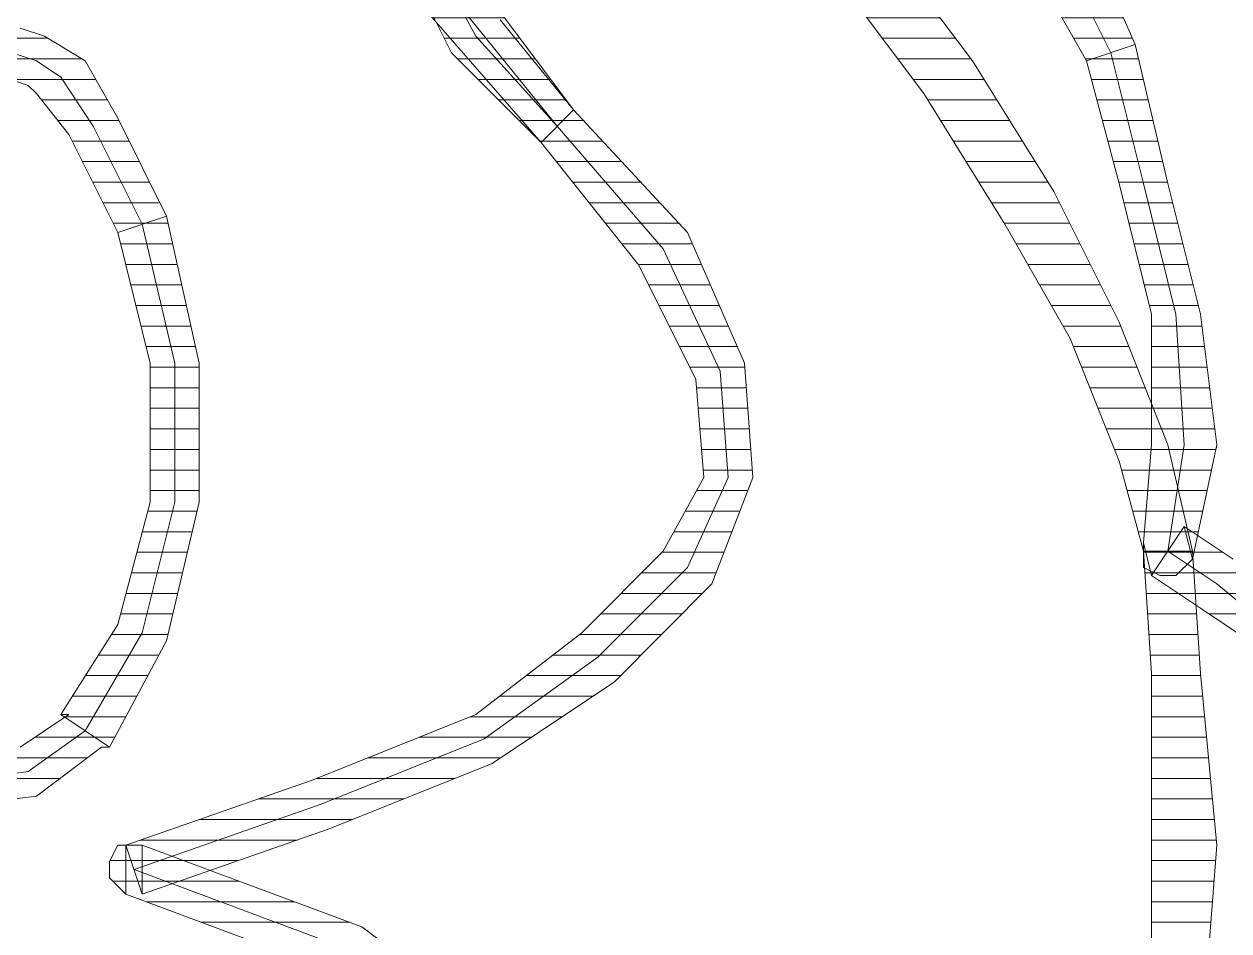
# Model space of a CAD drawing. Header units: centimetres. Extents: x 54005 to 61405, y 90310 to 94744.
# Drawn here: x 56853.45 to 56860.77, y 91944.67 to 91950.18 of the extents above; entities that cross this region are included whole.
import ezdxf

# ---------------------------------------------------------------- set-up
doc = ezdxf.new("R2010")
doc.units = ezdxf.units.CM
doc.header["$LTSCALE"] = 25
doc.layers.get('0').update_dxf_attribs({"lineweight": 0})
doc.layers.add('ÖLCULENDIRME', color=115, linetype='Continuous', lineweight=5)
pattern_1 = [(360, (-5108.51305, -673.59423), (1e-16, 0.125), [25])]

# ---------------------------------------------------------------- blocks, each defined once
blk = doc.blocks.new('by')
at = {"ltscale": 30}
h = blk.add_hatch(dxfattribs=at)
h.set_pattern_fill('DC_LINES', color=256, scale=0.1, style=0)
h.set_pattern_definition(pattern_1)
edge = h.paths.add_edge_path(flags=0)
edge.add_line((6394.6198, 2229.6249), (6393.9763, 2228.7308))
edge.add_line((6393.9763, 2228.7308), (6393.4323, 2227.6379))
edge.add_line((6393.4323, 2227.6379), (6393.0857, 2226.3961))
edge.add_line((6393.0857, 2226.3961), (6392.8386, 2225.0052))
edge.add_line((6392.8386, 2225.0052), (6392.6902, 2223.664))
edge.add_line((6392.6902, 2223.664), (6392.6902, 2222.3725))
edge.add_line((6392.6902, 2222.3725), (6392.6902, 2221.3293))
edge.add_line((6392.6902, 2221.3293), (6392.739, 2220.5842))
edge.add_line((6392.739, 2220.5842), (6392.4421, 2220.5842))
edge.add_line((6392.4421, 2220.5842), (6392.3933, 2221.3293))
edge.add_line((6392.3933, 2221.3293), (6392.2937, 2222.3725))
edge.add_line((6392.2937, 2222.3725), (6392.3933, 2223.664))
edge.add_line((6392.3933, 2223.664), (6392.5417, 2225.0052))
edge.add_line((6392.5417, 2225.0052), (6392.7888, 2226.3961))
edge.add_line((6392.7888, 2226.3961), (6393.1355, 2227.7373))
edge.add_line((6393.1355, 2227.7373), (6393.6794, 2228.9295))
edge.add_line((6393.6794, 2228.9295), (6394.4216, 2229.8236))
h = blk.add_hatch(dxfattribs=at)
h.set_pattern_fill('DC_LINES', color=256, scale=0.1, style=0)
h.set_pattern_definition(pattern_1)
edge = h.paths.add_edge_path(flags=0)
edge.add_line((6398.8249, 2222.6706), (6398.8249, 2222.3725))
edge.add_line((6398.8249, 2222.3725), (6397.489, 2222.8692))
edge.add_line((6397.489, 2222.8692), (6396.4997, 2223.6143))
edge.add_line((6396.4997, 2223.6143), (6395.906, 2224.4091))
edge.add_line((6395.906, 2224.4091), (6395.6091, 2225.3032))
edge.add_line((6395.6091, 2225.3032), (6395.5593, 2226.1477))
edge.add_line((6395.5593, 2226.1477), (6395.7077, 2226.8928))
edge.add_line((6395.7077, 2226.8928), (6395.906, 2227.6379))
edge.add_line((6395.906, 2227.6379), (6396.2029, 2228.1843))
edge.add_line((6396.2029, 2228.1843), (6396.4997, 2227.9857))
edge.add_line((6396.4997, 2227.9857), (6396.2029, 2227.5386))
edge.add_line((6396.2029, 2227.5386), (6396.0046, 2226.8928))
edge.add_line((6396.0046, 2226.8928), (6395.8562, 2226.1477))
edge.add_line((6395.8562, 2226.1477), (6395.906, 2225.3032))
edge.add_line((6395.906, 2225.3032), (6396.2029, 2224.5084))
edge.add_line((6396.2029, 2224.5084), (6396.697, 2223.813))
edge.add_line((6396.697, 2223.813), (6397.5876, 2223.1673))
edge.add_line((6397.5876, 2223.1673), (6398.9236, 2222.6706))
edge.add_line((6398.9236, 2222.6706), (6398.9236, 2222.3725))
edge.add_line((6398.9236, 2222.3725), (6398.9236, 2222.6706))
edge.add_line((6398.9236, 2222.6706), (6399.0232, 2222.5712))
edge.add_line((6399.0232, 2222.5712), (6399.0232, 2222.4718))
edge.add_line((6399.0232, 2222.4718), (6398.9734, 2222.3725))
edge.add_line((6398.9734, 2222.3725), (6398.8249, 2222.3725))
h = blk.add_hatch(dxfattribs=at)
h.set_pattern_fill('DC_LINES', color=256, scale=0.1, style=0)
h.set_pattern_definition(pattern_1)
edge = h.paths.add_edge_path(flags=0)
edge.add_line((6398.8249, 2222.6706), (6398.8249, 2222.3725))
edge.add_line((6398.8249, 2222.3725), (6397.489, 2222.8692))
edge.add_line((6397.489, 2222.8692), (6396.4997, 2223.6143))
edge.add_line((6396.4997, 2223.6143), (6395.906, 2224.4091))
edge.add_line((6395.906, 2224.4091), (6395.6091, 2225.3032))
edge.add_line((6395.6091, 2225.3032), (6395.5593, 2226.1477))
edge.add_line((6395.5593, 2226.1477), (6395.7077, 2226.8928))
edge.add_line((6395.7077, 2226.8928), (6395.906, 2227.6379))
edge.add_line((6395.906, 2227.6379), (6396.2029, 2228.1843))
edge.add_line((6396.2029, 2228.1843), (6396.4997, 2227.9857))
edge.add_line((6396.4997, 2227.9857), (6396.2029, 2227.5386))
edge.add_line((6396.2029, 2227.5386), (6396.0046, 2226.8928))
edge.add_line((6396.0046, 2226.8928), (6395.8562, 2226.1477))
edge.add_line((6395.8562, 2226.1477), (6395.906, 2225.3032))
edge.add_line((6395.906, 2225.3032), (6396.2029, 2224.5084))
edge.add_line((6396.2029, 2224.5084), (6396.697, 2223.813))
edge.add_line((6396.697, 2223.813), (6397.5876, 2223.1673))
edge.add_line((6397.5876, 2223.1673), (6398.9236, 2222.6706))
edge.add_line((6398.9236, 2222.6706), (6398.9236, 2222.3725))
edge.add_line((6398.9236, 2222.3725), (6398.9236, 2222.6706))
edge.add_line((6398.9236, 2222.6706), (6399.0232, 2222.5712))
edge.add_line((6399.0232, 2222.5712), (6399.0232, 2222.4718))
edge.add_line((6399.0232, 2222.4718), (6398.9734, 2222.3725))
edge.add_line((6398.9734, 2222.3725), (6398.8249, 2222.3725))
h = blk.add_hatch(dxfattribs=at)
h.set_pattern_fill('DC_LINES', color=256, scale=0.1, style=0)
h.set_pattern_definition(pattern_1)
edge = h.paths.add_edge_path(flags=0)
edge.add_line((6396.2029, 2217.9018), (6395.5095, 2218.6469))
edge.add_line((6395.5095, 2218.6469), (6395.1638, 2219.4417))
edge.add_line((6395.1638, 2219.4417), (6395.114, 2220.1372))
edge.add_line((6395.114, 2220.1372), (6395.362, 2220.7829))
edge.add_line((6395.362, 2220.7829), (6395.9548, 2221.379))
edge.add_line((6395.9548, 2221.379), (6396.697, 2221.8758))
edge.add_line((6396.697, 2221.8758), (6397.6872, 2222.2731))
edge.add_line((6397.6872, 2222.2731), (6398.8249, 2222.6706))
edge.add_line((6398.8249, 2222.6706), (6398.9236, 2222.3725))
edge.add_line((6398.9236, 2222.3725), (6397.7859, 2221.9751))
edge.add_line((6397.7859, 2221.9751), (6396.7966, 2221.5777))
edge.add_line((6396.7966, 2221.5777), (6396.153, 2221.081))
edge.add_line((6396.153, 2221.081), (6395.6579, 2220.5842))
edge.add_line((6395.6579, 2220.5842), (6395.4109, 2220.1372))
edge.add_line((6395.4109, 2220.1372), (6395.4607, 2219.541))
edge.add_line((6395.4607, 2219.541), (6395.8064, 2218.8456))
edge.add_line((6395.8064, 2218.8456), (6396.4001, 2218.1005))
h = blk.add_hatch(dxfattribs=at)
h.set_pattern_fill('DC_LINES', color=256, scale=0.1, style=0)
h.set_pattern_definition(pattern_1)
edge = h.paths.add_edge_path(flags=0)
edge.add_line((6396.2029, 2217.9018), (6395.5095, 2218.6469))
edge.add_line((6395.5095, 2218.6469), (6395.1638, 2219.4417))
edge.add_line((6395.1638, 2219.4417), (6395.114, 2220.1372))
edge.add_line((6395.114, 2220.1372), (6395.362, 2220.7829))
edge.add_line((6395.362, 2220.7829), (6395.9548, 2221.379))
edge.add_line((6395.9548, 2221.379), (6396.697, 2221.8758))
edge.add_line((6396.697, 2221.8758), (6397.6872, 2222.2731))
edge.add_line((6397.6872, 2222.2731), (6398.8249, 2222.6706))
edge.add_line((6398.8249, 2222.6706), (6398.9236, 2222.3725))
edge.add_line((6398.9236, 2222.3725), (6397.7859, 2221.9751))
edge.add_line((6397.7859, 2221.9751), (6396.7966, 2221.5777))
edge.add_line((6396.7966, 2221.5777), (6396.153, 2221.081))
edge.add_line((6396.153, 2221.081), (6395.6579, 2220.5842))
edge.add_line((6395.6579, 2220.5842), (6395.4109, 2220.1372))
edge.add_line((6395.4109, 2220.1372), (6395.4607, 2219.541))
edge.add_line((6395.4607, 2219.541), (6395.8064, 2218.8456))
edge.add_line((6395.8064, 2218.8456), (6396.4001, 2218.1005))
h = blk.add_hatch(dxfattribs=at)
h.set_pattern_fill('DC_LINES', color=256, scale=0.1, style=0)
h.set_pattern_definition(pattern_1)
edge = h.paths.add_edge_path(flags=0)
edge.add_line((6399.0232, 2221.7764), (6399.072, 2221.7764))
edge.add_line((6399.072, 2221.7764), (6399.4675, 2222.0744))
edge.add_line((6399.4675, 2222.0744), (6399.864, 2222.1241))
edge.add_line((6399.864, 2222.1241), (6400.2097, 2221.8758))
edge.add_line((6400.2097, 2221.8758), (6400.2097, 2221.4287))
edge.add_line((6400.2097, 2221.4287), (6399.9128, 2221.528))
edge.add_line((6399.9128, 2221.528), (6399.9128, 2221.7764))
edge.add_line((6399.9128, 2221.7764), (6399.864, 2221.826))
edge.add_line((6399.864, 2221.826), (6399.5671, 2221.7764))
edge.add_line((6399.5671, 2221.7764), (6399.2702, 2221.5777))
edge.add_line((6399.2702, 2221.5777), (6399.3191, 2221.5777))
h = blk.add_hatch(dxfattribs=at)
h.set_pattern_fill('DC_LINES', color=256, scale=0.1, style=0)
h.set_pattern_definition(pattern_1)
edge = h.paths.add_edge_path(flags=0)
edge.add_line((6391.6511, 2221.826), (6391.7995, 2221.677))
edge.add_line((6391.7995, 2221.677), (6391.948, 2221.379))
edge.add_line((6391.948, 2221.379), (6392.0964, 2221.1306))
edge.add_line((6392.0964, 2221.1306), (6392.3933, 2220.9319))
edge.add_line((6392.3933, 2220.9319), (6392.6902, 2220.7332))
edge.add_line((6392.6902, 2220.7332), (6392.4919, 2220.4351))
edge.add_line((6392.4919, 2220.4351), (6392.195, 2220.6339))
edge.add_line((6392.195, 2220.6339), (6391.8982, 2220.9319))
edge.add_line((6391.8982, 2220.9319), (6391.6511, 2221.2797))
edge.add_line((6391.6511, 2221.2797), (6391.5027, 2221.677))
edge.add_line((6391.5027, 2221.677), (6391.6511, 2221.528))
edge.add_line((6391.6511, 2221.528), (6391.5027, 2221.677))
edge.add_line((6391.5027, 2221.677), (6391.5515, 2221.7764))
edge.add_line((6391.5515, 2221.7764), (6391.6511, 2221.826))
edge.add_line((6391.6511, 2221.826), (6391.7497, 2221.7764))
edge.add_line((6391.7497, 2221.7764), (6391.7995, 2221.677))
h = blk.add_hatch(dxfattribs=at)
h.set_pattern_fill('DC_LINES', color=256, scale=0.1, style=0)
h.set_pattern_definition(pattern_1)
edge = h.paths.add_edge_path(flags=0)
edge.add_line((6398.6765, 2218.5476), (6398.4782, 2219.4417))
edge.add_line((6398.4782, 2219.4417), (6398.4782, 2220.2862))
edge.add_line((6398.4782, 2220.2862), (6398.6765, 2221.1306))
edge.add_line((6398.6765, 2221.1306), (6399.0232, 2221.7764))
edge.add_line((6399.0232, 2221.7764), (6399.3191, 2221.5777))
edge.add_line((6399.3191, 2221.5777), (6398.9734, 2221.0313))
edge.add_line((6398.9734, 2221.0313), (6398.7751, 2220.2862))
edge.add_line((6398.7751, 2220.2862), (6398.7751, 2219.4417))
edge.add_line((6398.7751, 2219.4417), (6398.9734, 2218.6469))
h = blk.add_hatch(dxfattribs=at)
h.set_pattern_fill('DC_LINES', color=256, scale=0.1, style=0)
h.set_pattern_definition(pattern_1)
edge = h.paths.add_edge_path(flags=0)
edge.add_line((6392.6902, 2220.7332), (6392.739, 2220.5345))
edge.add_line((6392.739, 2220.5345), (6392.6902, 2219.9384))
edge.add_line((6392.6902, 2219.9384), (6392.6902, 2219.1436))
edge.add_line((6392.6902, 2219.1436), (6392.8874, 2218.3488))
edge.add_line((6392.8874, 2218.3488), (6393.0857, 2217.6037))
edge.add_line((6393.0857, 2217.6037), (6392.7888, 2217.5044))
edge.add_line((6392.7888, 2217.5044), (6392.5905, 2218.3488))
edge.add_line((6392.5905, 2218.3488), (6392.3933, 2219.1436))
edge.add_line((6392.3933, 2219.1436), (6392.2937, 2219.9384))
edge.add_line((6392.2937, 2219.9384), (6392.4421, 2220.6339))
edge.add_line((6392.4421, 2220.6339), (6392.4919, 2220.4351))
edge.add_line((6392.4919, 2220.4351), (6392.4421, 2220.6339))
edge.add_line((6392.4421, 2220.6339), (6392.5417, 2220.7332))
edge.add_line((6392.5417, 2220.7332), (6392.6404, 2220.7332))
edge.add_line((6392.6404, 2220.7332), (6392.739, 2220.6836))
edge.add_line((6392.739, 2220.6836), (6392.739, 2220.5345))
h = blk.add_hatch(dxfattribs=at)
h.set_pattern_fill('DC_LINES', color=256, scale=0.1, style=0)
h.set_pattern_definition(pattern_1)
edge = h.paths.add_edge_path(flags=0)
edge.add_line((6392.739, 2220.5842), (6392.8874, 2220.0377))
edge.add_line((6392.8874, 2220.0377), (6393.1843, 2219.2927))
edge.add_line((6393.1843, 2219.2927), (6393.5808, 2218.5972))
edge.add_line((6393.5808, 2218.5972), (6394.0749, 2217.8024))
edge.add_line((6394.0749, 2217.8024), (6394.6687, 2217.0076))
edge.add_line((6394.6687, 2217.0076), (6395.2624, 2216.2626))
edge.add_line((6395.2624, 2216.2626), (6395.906, 2215.6168))
edge.add_line((6395.906, 2215.6168), (6396.5984, 2215.1201))
edge.add_line((6396.5984, 2215.1201), (6396.4001, 2214.822))
edge.add_line((6396.4001, 2214.822), (6395.7077, 2215.418))
edge.add_line((6395.7077, 2215.418), (6395.0642, 2216.0639))
edge.add_line((6395.0642, 2216.0639), (6394.3718, 2216.8089))
edge.add_line((6394.3718, 2216.8089), (6393.778, 2217.6037))
edge.add_line((6393.778, 2217.6037), (6393.2839, 2218.3985))
edge.add_line((6393.2839, 2218.3985), (6392.8874, 2219.1933))
edge.add_line((6392.8874, 2219.1933), (6392.5905, 2219.9384))
edge.add_line((6392.5905, 2219.9384), (6392.4421, 2220.5842))
h = blk.add_hatch(dxfattribs=at)
h.set_pattern_fill('DC_LINES', color=256, scale=0.1, style=0)
h.set_pattern_definition(pattern_1)
edge = h.paths.add_edge_path(flags=0)
edge.add_line((6399.5671, 2217.405), (6399.4187, 2217.4547))
edge.add_line((6399.4187, 2217.4547), (6399.1706, 2217.6037))
edge.add_line((6399.1706, 2217.6037), (6398.9734, 2217.9514))
edge.add_line((6398.9734, 2217.9514), (6398.6765, 2218.5476))
edge.add_line((6398.6765, 2218.5476), (6398.9734, 2218.6469))
edge.add_line((6398.9734, 2218.6469), (6399.2702, 2218.0508))
edge.add_line((6399.2702, 2218.0508), (6399.4675, 2217.8024))
edge.add_line((6399.4675, 2217.8024), (6399.5173, 2217.7528))
edge.add_line((6399.5173, 2217.7528), (6399.6657, 2217.7031))
h = blk.add_hatch(dxfattribs=at)
h.set_pattern_fill('DC_LINES', color=256, scale=0.1, style=0)
h.set_pattern_definition(pattern_1)
edge = h.paths.add_edge_path(flags=0)
edge.add_line((6395.3122, 2215.2194), (6395.2624, 2215.2194))
edge.add_line((6395.2624, 2215.2194), (6395.7575, 2215.0206))
edge.add_line((6395.7575, 2215.0206), (6396.2517, 2215.0206))
edge.add_line((6396.2517, 2215.0206), (6396.6482, 2215.2194))
edge.add_line((6396.6482, 2215.2194), (6396.945, 2215.5174))
edge.add_line((6396.945, 2215.5174), (6397.1423, 2215.9148))
edge.add_line((6397.1423, 2215.9148), (6397.0935, 2216.4613))
edge.add_line((6397.0935, 2216.4613), (6396.7966, 2217.107))
edge.add_line((6396.7966, 2217.107), (6396.2029, 2217.9018))
edge.add_line((6396.2029, 2217.9018), (6396.4001, 2218.1005))
edge.add_line((6396.4001, 2218.1005), (6397.0935, 2217.3057))
edge.add_line((6397.0935, 2217.3057), (6397.3904, 2216.5606))
edge.add_line((6397.3904, 2216.5606), (6397.4392, 2215.9148))
edge.add_line((6397.4392, 2215.9148), (6397.2419, 2215.3187))
edge.add_line((6397.2419, 2215.3187), (6396.8454, 2214.9213))
edge.add_line((6396.8454, 2214.9213), (6396.2517, 2214.7227))
edge.add_line((6396.2517, 2214.7227), (6395.7575, 2214.7227))
edge.add_line((6395.7575, 2214.7227), (6395.1638, 2214.9213))
edge.add_line((6395.1638, 2214.9213), (6395.114, 2214.9213))
h = blk.add_hatch(dxfattribs=at)
h.set_pattern_fill('DC_LINES', color=256, scale=0.1, style=0)
h.set_pattern_definition(pattern_1)
edge = h.paths.add_edge_path(flags=0)
edge.add_line((6396.5486, 2215.1201), (6396.4499, 2215.1201))
edge.add_line((6396.4499, 2215.1201), (6396.697, 2215.2691))
edge.add_line((6396.697, 2215.2691), (6396.8952, 2215.4677))
edge.add_line((6396.8952, 2215.4677), (6397.0935, 2215.7161))
edge.add_line((6397.0935, 2215.7161), (6397.0935, 2216.0142))
edge.add_line((6397.0935, 2216.0142), (6397.0935, 2216.4613))
edge.add_line((6397.0935, 2216.4613), (6396.945, 2216.8587))
edge.add_line((6396.945, 2216.8587), (6396.6482, 2217.3554))
edge.add_line((6396.6482, 2217.3554), (6396.2029, 2217.9018))
edge.add_line((6396.2029, 2217.9018), (6396.4001, 2218.1005))
edge.add_line((6396.4001, 2218.1005), (6396.945, 2217.5541))
edge.add_line((6396.945, 2217.5541), (6397.2419, 2216.958))
edge.add_line((6397.2419, 2216.958), (6397.3904, 2216.4613))
edge.add_line((6397.3904, 2216.4613), (6397.489, 2216.0142))
edge.add_line((6397.489, 2216.0142), (6397.3904, 2215.6168))
edge.add_line((6397.3904, 2215.6168), (6397.1921, 2215.2691))
edge.add_line((6397.1921, 2215.2691), (6396.8952, 2214.971))
edge.add_line((6396.8952, 2214.971), (6396.5486, 2214.822))
edge.add_line((6396.5486, 2214.822), (6396.4499, 2214.822))
edge.add_line((6396.4499, 2214.822), (6396.5486, 2214.822))
edge.add_line((6396.5486, 2214.822), (6396.4001, 2214.822))
edge.add_line((6396.4001, 2214.822), (6396.3513, 2214.9213))
edge.add_line((6396.3513, 2214.9213), (6396.3513, 2215.0206))
edge.add_line((6396.3513, 2215.0206), (6396.4499, 2215.1201))
h = blk.add_hatch(dxfattribs=at)
h.set_pattern_fill('DC_LINES', color=256, scale=0.1, style=0)
h.set_pattern_definition(pattern_1)
edge = h.paths.add_edge_path(flags=0)
edge.add_line((6393.0857, 2217.6037), (6393.2839, 2217.256))
edge.add_line((6393.2839, 2217.256), (6393.6296, 2216.8587))
edge.add_line((6393.6296, 2216.8587), (6394.0749, 2216.5606))
edge.add_line((6394.0749, 2216.5606), (6394.6198, 2216.1632))
edge.add_line((6394.6198, 2216.1632), (6395.114, 2215.8651))
edge.add_line((6395.114, 2215.8651), (6395.6579, 2215.5672))
edge.add_line((6395.6579, 2215.5672), (6396.153, 2215.3187))
edge.add_line((6396.153, 2215.3187), (6396.5486, 2215.1201))
edge.add_line((6396.5486, 2215.1201), (6396.4499, 2214.822))
edge.add_line((6396.4499, 2214.822), (6396.0544, 2215.0206))
edge.add_line((6396.0544, 2215.0206), (6395.5593, 2215.2691))
edge.add_line((6395.5593, 2215.2691), (6395.0154, 2215.5672))
edge.add_line((6395.0154, 2215.5672), (6394.4216, 2215.8651))
edge.add_line((6394.4216, 2215.8651), (6393.8777, 2216.2626))
edge.add_line((6393.8777, 2216.2626), (6393.4323, 2216.6599))
edge.add_line((6393.4323, 2216.6599), (6392.987, 2217.0573))
edge.add_line((6392.987, 2217.0573), (6392.7888, 2217.5044))
for p, q in [((6392.2937, 2222.3725, -4.5045), (6392.3933, 2223.664, -4.5045)), ((6392.6902, 2223.664, -4.5045), (6392.6902, 2222.3725, -4.5045)), ((6397.489, 2222.8692, -4.5045), (6396.4997, 2223.6143, -4.5045)), ((6397.489, 2222.8692, -4.5045), (6396.4997, 2223.6143, -4.5045)), ((6397.5876, 2223.1673, -4.5045), (6398.9236, 2222.6706, -4.5045)), ((6397.5876, 2223.1673, -4.5045), (6398.9236, 2222.6706, -4.5045)), ((6397.5388, 2223.0183, -4.5045), (6398.8738, 2222.5215, -4.5045)), ((6397.5388, 2223.0183, -4.5045), (6398.8738, 2222.5215, -4.5045)), ((6398.8249, 2222.3725, -4.5045), (6397.489, 2222.8692, -4.5045)), ((6398.8249, 2222.3725, -4.5045), (6397.489, 2222.8692, -4.5045)), ((6397.6872, 2222.2731, -4.5045), (6398.8249, 2222.6706, -4.5045)), ((6397.6872, 2222.2731, -4.5045), (6398.8249, 2222.6706, -4.5045)), ((6398.8249, 2222.6706, -4.5045), (6398.8249, 2222.3725, -4.5045)), ((6398.8249, 2222.3725, -4.5045), (6398.8249, 2222.6706, -4.5045)), ((6398.8249, 2222.6706, -4.5045), (6398.8249, 2222.6706, -4.5045)), ((6398.8249, 2222.6706, -4.5045), (6398.9236, 2222.3725, -4.5045)), ((6398.8249, 2222.6706, -4.5045), (6398.8249, 2222.3725, -4.5045)), ((6398.8249, 2222.3725, -4.5045), (6398.8249, 2222.6706, -4.5045)), ((6398.8249, 2222.6706, -4.5045), (6398.8249, 2222.6706, -4.5045)), ((6398.8249, 2222.6706, -4.5045), (6398.9236, 2222.3725, -4.5045)), ((6398.9236, 2222.6706, -4.5045), (6398.9236, 2222.3725, -4.5045)), ((6398.9236, 2222.3725, -4.5045), (6398.9236, 2222.6706, -4.5045)), ((6398.9236, 2222.6706, -4.5045), (6399.0232, 2222.5712, -4.5045)), ((6398.9236, 2222.6706, -4.5045), (6398.9236, 2222.3725, -4.5045)), ((6398.9236, 2222.3725, -4.5045), (6398.9236, 2222.6706, -4.5045)), ((6398.9236, 2222.6706, -4.5045), (6399.0232, 2222.5712, -4.5045)), ((6399.0232, 2222.5712, -4.5045), (6399.0232, 2222.4718, -4.5045)), ((6399.0232, 2222.5712, -4.5045), (6399.0232, 2222.4718, -4.5045)), ((6398.8738, 2222.5215, -4.5045), (6397.7361, 2222.1241, -4.5045)), ((6398.8738, 2222.5215, -4.5045), (6397.7361, 2222.1241, -4.5045)), ((6399.0232, 2222.4718, -4.5045), (6398.9734, 2222.3725, -4.5045)), ((6399.0232, 2222.4718, -4.5045), (6398.9734, 2222.3725, -4.5045)), ((6392.3933, 2221.3293, -4.5045), (6392.2937, 2222.3725, -4.5045)), ((6392.6902, 2222.3725, -4.5045), (6392.6902, 2221.3293, -4.5045)), ((6398.9236, 2222.3725, -4.5045), (6397.7859, 2221.9751, -4.5045)), ((6398.9236, 2222.3725, -4.5045), (6397.7859, 2221.9751, -4.5045)), ((6398.9734, 2222.3725, -4.5045), (6398.8249, 2222.3725, -4.5045)), ((6398.9734, 2222.3725, -4.5045), (6398.8249, 2222.3725, -4.5045)), ((6396.697, 2221.8758, -4.5045), (6397.6872, 2222.2731, -4.5045)), ((6396.697, 2221.8758, -4.5045), (6397.6872, 2222.2731, -4.5045)), ((6397.7361, 2222.1241, -4.5045), (6396.7468, 2221.7268, -4.5045)), ((6397.7361, 2222.1241, -4.5045), (6396.7468, 2221.7268, -4.5045)), ((6399.4675, 2222.0744, -4.5045), (6399.864, 2222.1241, -4.5045)), ((6399.072, 2221.7764, -4.5045), (6399.4675, 2222.0744, -4.5045)), ((6397.7859, 2221.9751, -4.5045), (6396.7966, 2221.5777, -4.5045)), ((6397.7859, 2221.9751, -4.5045), (6396.7966, 2221.5777, -4.5045)), ((6399.864, 2221.9751, -4.5045), (6399.5173, 2221.9254, -4.5045)), ((6395.9548, 2221.379, -4.5045), (6396.697, 2221.8758, -4.5045)), ((6395.9548, 2221.379, -4.5045), (6396.697, 2221.8758, -4.5045)), ((6399.5173, 2221.9254, -4.5045), (6399.1706, 2221.677, -4.5045)), ((6396.7468, 2221.7268, -4.5045), (6396.0544, 2221.2299, -4.5045)), ((6396.7468, 2221.7268, -4.5045), (6396.0544, 2221.2299, -4.5045)), ((6398.6765, 2221.1306, -4.5045), (6399.0232, 2221.7764, -4.5045)), ((6399.0232, 2221.7764, -4.5045), (6399.072, 2221.7764, -4.5045)), ((6399.3191, 2221.5777, -4.5045), (6399.0232, 2221.7764, -4.5045)), ((6399.0232, 2221.7764, -4.5045), (6399.0232, 2221.7764, -4.5045)), ((6399.0232, 2221.7764, -4.5045), (6399.3191, 2221.5777, -4.5045)), ((6399.5671, 2221.7764, -4.5045), (6399.2702, 2221.5777, -4.5045)), ((6399.1706, 2221.677, -4.5045), (6398.8249, 2221.081, -4.5045)), ((6396.7966, 2221.5777, -4.5045), (6396.153, 2221.081, -4.5045)), ((6396.7966, 2221.5777, -4.5045), (6396.153, 2221.081, -4.5045)), ((6399.3191, 2221.5777, -4.5045), (6398.9734, 2221.0313, -4.5045)), ((6399.2702, 2221.5777, -4.5045), (6399.3191, 2221.5777, -4.5045)), ((6395.362, 2220.7829, -4.5045), (6395.9548, 2221.379, -4.5045)), ((6395.362, 2220.7829, -4.5045), (6395.9548, 2221.379, -4.5045)), ((6392.4421, 2220.5842, -4.5045), (6392.3933, 2221.3293, -4.5045)), ((6392.6902, 2221.3293, -4.5045), (6392.739, 2220.5842, -4.5045)), ((6396.0544, 2221.2299, -4.5045), (6395.5095, 2220.6836, -4.5045)), ((6396.0544, 2221.2299, -4.5045), (6395.5095, 2220.6836, -4.5045)), ((6392.0964, 2221.1306, -4.5045), (6392.3933, 2220.9319, -4.5045)), ((6396.153, 2221.081, -4.5045), (6395.6579, 2220.5842, -4.5045)), ((6396.153, 2221.081, -4.5045), (6395.6579, 2220.5842, -4.5045)), ((6398.4782, 2220.2862, -4.5045), (6398.6765, 2221.1306, -4.5045)), ((6398.8249, 2221.081, -4.5045), (6398.6267, 2220.2862, -4.5045)), ((6392.2937, 2220.7829, -4.5045), (6391.9968, 2221.0313, -4.5045)), ((6398.9734, 2221.0313, -4.5045), (6398.7751, 2220.2862, -4.5045)), ((6392.3933, 2220.9319, -4.5045), (6392.6902, 2220.7332, -4.5045)), ((6392.5905, 2220.5842, -4.5045), (6392.2937, 2220.7829, -4.5045)), ((6395.114, 2220.1372, -4.5045), (6395.362, 2220.7829, -4.5045)), ((6395.114, 2220.1372, -4.5045), (6395.362, 2220.7829, -4.5045)), ((6392.4421, 2220.6339, -4.5045), (6392.5417, 2220.7332, -4.5045)), ((6392.6902, 2220.7332, -4.5045), (6392.4919, 2220.4351, -4.5045)), ((6392.5417, 2220.7332, -4.5045), (6392.6404, 2220.7332, -4.5045)), ((6392.6404, 2220.7332, -4.5045), (6392.739, 2220.6836, -4.5045)), ((6392.6902, 2220.7332, -4.5045), (6392.739, 2220.5345, -4.5045)), ((6392.739, 2220.5345, -4.5045), (6392.6902, 2220.7332, -4.5045)), ((6392.6902, 2220.7332, -4.5045), (6392.6902, 2220.7332, -4.5045)), ((6392.4919, 2220.4351, -4.5045), (6392.195, 2220.6339, -4.5045)), ((6392.2937, 2219.9384, -4.5045), (6392.4421, 2220.6339, -4.5045)), ((6392.4421, 2220.6339, -4.5045), (6392.4919, 2220.4351, -4.5045)), ((6392.4919, 2220.4351, -4.5045), (6392.4421, 2220.6339, -4.5045)), ((6392.739, 2220.6836, -4.5045), (6392.739, 2220.5345, -4.5045)), ((6395.5095, 2220.6836, -4.5045), (6395.2624, 2220.1372, -4.5045)), ((6395.5095, 2220.6836, -4.5045), (6395.2624, 2220.1372, -4.5045)), ((6392.739, 2220.5842, -4.5045), (6392.4421, 2220.5842, -4.5045)), ((6392.5905, 2219.9384, -4.5045), (6392.4421, 2220.5842, -4.5045)), ((6392.4421, 2220.5842, -4.5045), (6392.4421, 2220.5842, -4.5045)), ((6392.4421, 2220.5842, -4.5045), (6392.739, 2220.5842, -4.5045)), ((6392.4919, 2219.9384, -4.5045), (6392.5905, 2220.5842, -4.5045)), ((6392.739, 2220.5842, -4.5045), (6392.739, 2220.5842, -4.5045)), ((6392.739, 2220.5842, -4.5045), (6392.8874, 2220.0377, -4.5045)), ((6392.739, 2220.5842, -4.5045), (6392.739, 2220.5842, -4.5045)), ((6395.6579, 2220.5842, -4.5045), (6395.4109, 2220.1372, -4.5045)), ((6395.6579, 2220.5842, -4.5045), (6395.4109, 2220.1372, -4.5045)), ((6392.739, 2220.5345, -4.5045), (6392.6902, 2219.9384, -4.5045)), ((6398.4782, 2219.4417, -4.5045), (6398.4782, 2220.2862, -4.5045)), ((6398.6267, 2220.2862, -4.5045), (6398.6267, 2219.4417, -4.5045)), ((6398.7751, 2220.2862, -4.5045), (6398.7751, 2219.4417, -4.5045)), ((6395.1638, 2219.4417, -4.5045), (6395.114, 2220.1372, -4.5045)), ((6395.1638, 2219.4417, -4.5045), (6395.114, 2220.1372, -4.5045)), ((6395.2624, 2220.1372, -4.5045), (6395.3122, 2219.4914, -4.5045)), ((6395.2624, 2220.1372, -4.5045), (6395.3122, 2219.4914, -4.5045)), ((6395.4109, 2220.1372, -4.5045), (6395.4607, 2219.541, -4.5045)), ((6395.4109, 2220.1372, -4.5045), (6395.4607, 2219.541, -4.5045)), ((6392.8874, 2220.0377, -4.5045), (6393.1843, 2219.2927, -4.5045)), ((6392.3933, 2219.1436, -4.5045), (6392.2937, 2219.9384, -4.5045)), ((6392.5417, 2219.1436, -4.5045), (6392.4919, 2219.9384, -4.5045)), ((6392.8874, 2219.1933, -4.5045), (6392.5905, 2219.9384, -4.5045)), ((6392.6902, 2219.9384, -4.5045), (6392.6902, 2219.1436, -4.5045)), ((6395.4607, 2219.541, -4.5045), (6395.8064, 2218.8456, -4.5045)), ((6395.4607, 2219.541, -4.5045), (6395.8064, 2218.8456, -4.5045)), ((6395.3122, 2219.4914, -4.5045), (6395.6579, 2218.7462, -4.5045)), ((6395.3122, 2219.4914, -4.5045), (6395.6579, 2218.7462, -4.5045)), ((6395.5095, 2218.6469, -4.5045), (6395.1638, 2219.4417, -4.5045)), ((6395.5095, 2218.6469, -4.5045), (6395.1638, 2219.4417, -4.5045)), ((6398.6765, 2218.5476, -4.5045), (6398.4782, 2219.4417, -4.5045)), ((6398.6267, 2219.4417, -4.5045), (6398.8249, 2218.5972, -4.5045)), ((6398.7751, 2219.4417, -4.5045), (6398.9734, 2218.6469, -4.5045)), ((6393.1843, 2219.2927, -4.5045), (6393.5808, 2218.5972, -4.5045)), ((6393.2839, 2218.3985, -4.5045), (6392.8874, 2219.1933, -4.5045)), ((6392.5905, 2218.3488, -4.5045), (6392.3933, 2219.1436, -4.5045)), ((6392.739, 2218.3488, -4.5045), (6392.5417, 2219.1436, -4.5045)), ((6392.6902, 2219.1436, -4.5045), (6392.8874, 2218.3488, -4.5045)), ((6395.8064, 2218.8456, -4.5045), (6396.4001, 2218.1005, -4.5045)), ((6395.8064, 2218.8456, -4.5045), (6396.4001, 2218.1005, -4.5045)), ((6395.6579, 2218.7462, -4.5045), (6396.3015, 2218.0012, -4.5045)), ((6395.6579, 2218.7462, -4.5045), (6396.3015, 2218.0012, -4.5045)), ((6396.2029, 2217.9018, -4.5045), (6395.5095, 2218.6469, -4.5045)), ((6396.2029, 2217.9018, -4.5045), (6395.5095, 2218.6469, -4.5045)), ((6398.9734, 2218.6469, -4.5045), (6398.6765, 2218.5476, -4.5045)), ((6398.6765, 2218.5476, -4.5045), (6398.9734, 2218.6469, -4.5045)), ((6398.9734, 2218.6469, -4.5045), (6398.9734, 2218.6469, -4.5045)), ((6398.9734, 2218.6469, -4.5045), (6399.2702, 2218.0508, -4.5045)), ((6393.5808, 2218.5972, -4.5045), (6394.0749, 2217.8024, -4.5045)), ((6398.8249, 2218.5972, -4.5045), (6399.1218, 2218.0012, -4.5045)), ((6398.6765, 2218.5476, -4.5045), (6398.6765, 2218.5476, -4.5045)), ((6398.6765, 2218.5476, -4.5045), (6398.6765, 2218.5476, -4.5045)), ((6398.9734, 2217.9514, -4.5045), (6398.6765, 2218.5476, -4.5045)), ((6393.778, 2217.6037, -4.5045), (6393.2839, 2218.3985, -4.5045)), ((6392.7888, 2217.5044, -4.5045), (6392.5905, 2218.3488, -4.5045)), ((6392.9372, 2217.5541, -4.5045), (6392.739, 2218.3488, -4.5045)), ((6392.8874, 2218.3488, -4.5045), (6393.0857, 2217.6037, -4.5045)), ((6396.4001, 2218.1005, -4.5045), (6396.2029, 2217.9018, -4.5045)), ((6396.2029, 2217.9018, -4.5045), (6396.4001, 2218.1005, -4.5045)), ((6396.4001, 2218.1005, -4.5045), (6396.2029, 2217.9018, -4.5045)), ((6396.2029, 2217.9018, -4.5045), (6396.4001, 2218.1005, -4.5045)), ((6396.4001, 2218.1005, -4.5045), (6396.4001, 2218.1005, -4.5045)), ((6396.4001, 2218.1005, -4.5045), (6396.945, 2217.5541, -4.5045)), ((6396.4001, 2218.1005, -4.5045), (6396.4001, 2218.1005, -4.5045)), ((6396.4001, 2218.1005, -4.5045), (6397.0935, 2217.3057, -4.5045)), ((6396.3015, 2218.0012, -4.5045), (6396.945, 2217.2064, -4.5045)), ((6396.3015, 2218.0012, -4.5045), (6396.7966, 2217.4547, -4.5045)), ((6399.1218, 2218.0012, -4.5045), (6399.3191, 2217.7031, -4.5045)), ((6399.2702, 2218.0508, -4.5045), (6399.4675, 2217.8024, -4.5045)), ((6399.1706, 2217.6037, -4.5045), (6398.9734, 2217.9514, -4.5045)), ((6396.2029, 2217.9018, -4.5045), (6396.2029, 2217.9018, -4.5045)), ((6396.2029, 2217.9018, -4.5045), (6396.2029, 2217.9018, -4.5045)), ((6396.6482, 2217.3554, -4.5045), (6396.2029, 2217.9018, -4.5045)), ((6396.2029, 2217.9018, -4.5045), (6396.2029, 2217.9018, -4.5045)), ((6396.2029, 2217.9018, -4.5045), (6396.2029, 2217.9018, -4.5045)), ((6396.7966, 2217.107, -4.5045), (6396.2029, 2217.9018, -4.5045)), ((6394.0749, 2217.8024, -4.5045), (6394.6687, 2217.0076, -4.5045)), ((6399.4675, 2217.8024, -4.5045), (6399.5173, 2217.7528, -4.5045)), ((6399.3191, 2217.7031, -4.5045), (6399.4675, 2217.6037, -4.5045)), ((6399.5173, 2217.7528, -4.5045), (6399.6657, 2217.7031, -4.5045)), ((6392.7888, 2217.5044, -4.5045), (6393.0857, 2217.6037, -4.5045)), ((6393.0857, 2217.6037, -4.5045), (6392.7888, 2217.5044, -4.5045)), ((6393.1355, 2217.1566, -4.5045), (6392.9372, 2217.5541, -4.5045)), ((6393.0857, 2217.6037, -4.5045), (6393.0857, 2217.6037, -4.5045)), ((6393.0857, 2217.6037, -4.5045), (6393.2839, 2217.256, -4.5045)), ((6393.0857, 2217.6037, -4.5045), (6393.0857, 2217.6037, -4.5045)), ((6394.3718, 2216.8089, -4.5045), (6393.778, 2217.6037, -4.5045)), ((6396.945, 2217.5541, -4.5045), (6397.2419, 2216.958, -4.5045)), ((6399.4187, 2217.4547, -4.5045), (6399.1706, 2217.6037, -4.5045)), ((6399.4675, 2217.6037, -4.5045), (6399.6159, 2217.5541, -4.5045)), ((6392.987, 2217.0573, -4.5045), (6392.7888, 2217.5044, -4.5045)), ((6392.7888, 2217.5044, -4.5045), (6392.7888, 2217.5044, -4.5045)), ((6396.7966, 2217.4547, -4.5045), (6397.0935, 2216.9083, -4.5045)), ((6399.5671, 2217.405, -4.5045), (6399.4187, 2217.4547, -4.5045))]:
    blk.add_line(p, q, dxfattribs=at)

msp = doc.modelspace()

# ---------------------------------------------------------------- block references
at = {"layer": 'ÖLCULENDIRME', "rotation": 180}
msp.add_blockref('by', (63252.9924, 94167.5609, 4.5045), dxfattribs=at)

doc.saveas('drawing.dxf')
